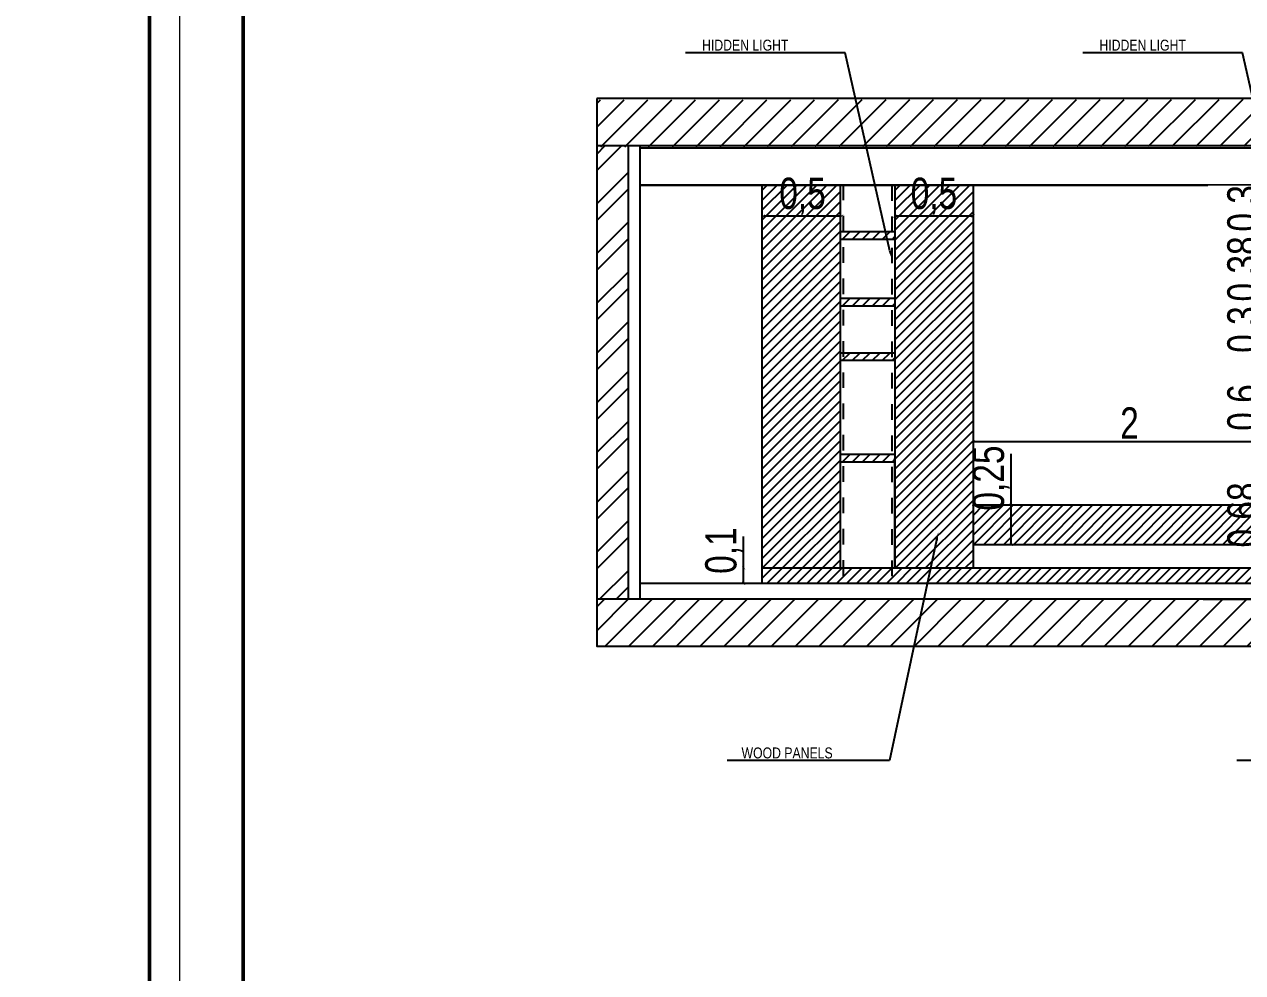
# Model space of a CAD drawing. Header units: inches. Extents: x -279 to 561, y -345 to 342.
# Drawn here: x -199.38 to -191.59, y -116.05 to -109.99 of the extents above; entities that cross this region are included whole.
import ezdxf
from ezdxf import colors
from ezdxf.entities.mleader import LeaderData, LeaderLine
from ezdxf.math import Vec2, Vec3

# ---------------------------------------------------------------- set-up
doc = ezdxf.new("R2010")
doc.units = ezdxf.units.IN
doc.header["$LTSCALE"] = 0.5
doc.header["$MEASUREMENT"] = 0
doc.linetypes.add('HIDDEN2', pattern=[0.1875, 0.125, -0.0625])
for name, color, linetype in [('CADER', 7, 'Continuous'), ('LIGHT', 2, 'Continuous'), ('S-DIM', 7, 'Continuous'), ('TEXT', 3, 'Continuous'), ('WAL', 7, 'Continuous'), ('WATER', 50, 'Continuous')]:
    doc.layers.add(name, color=color, linetype=linetype)
doc.layers.add('G-ANNO-HLIN', color=5, linetype='Continuous', lineweight=50)
doc.styles.add('ROM', font='AGENCYR.TTF', dxfattribs={"width": 0.8})
doc.styles.get("Standard").update_dxf_attribs({"font": 'arial.ttf'})
doc.dimstyles.new('Copy(9) of ISO-25', dxfattribs={"dimtxt": 0.2, "dimasz": 0.02, "dimexe": 0.05, "dimexo": 0.05, "dimgap": 0.02, "dimtad": 1, "dimtxsty": 'ROM', "dimblk": 'ARCHTICK', "dimcen": 0.03, "dimse1": 1, "dimse2": 1, "dimclrd": 248, "dimclrt": 248, "dimadec": 0, "dimazin": 0, "dimtfac": 1, "dimtmove": 0, "dimatfit": 3, "dimldrblk": 'DOT', "dimfxl": 1, "dimarcsym": 0})
doc.dimstyles.get("Standard").update_dxf_attribs({"dimtxt": 0.18, "dimasz": 0.18, "dimexe": 0.18, "dimexo": 0.0625, "dimgap": 0.09, "dimtad": 0, "dimtih": 1, "dimtoh": 1, "dimzin": 0, "dimdsep": 46, "dimtxsty": 'Standard', "dimcen": 0.09, "dimadec": 0, "dimazin": 0, "dimtfac": 1, "dimtofl": 0, "dimtmove": 0, "dimatfit": 3, "dimfxl": 1, "dimtolj": 1, "dimtzin": 0, "dimarcsym": 0})
pattern_1 = [(45, (104.7619, -0.82419), (-0.031819805, 0.031819805), [])]

# ---------------------------------------------------------------- blocks, each defined once
blk = doc.blocks.new('_ArchTick')
at = {"color": 0, "linetype": 'ByBlock', "const_width": 0.15}
blk.add_lwpolyline([(-0.5, -0.5), (0.5, 0.5)], dxfattribs=at)
blk = doc.blocks.new('*D676')
at = {"layer": 'Defpoints', "color": 0, "transparency": 16777216}
for p in [(-471.2103, -122.0235), (-471.491, -122.3231), (-471.2103, -122.3231)]:
    blk.add_point(p, dxfattribs=at)
at = {"layer": 'WAL', "color": 248, "lineweight": -2, "transparency": 16777216}
blk.add_line((-471.491, -122.0235), (-471.491, -122.3231), dxfattribs=at)
at = {"layer": 'WAL', "color": 248, "lineweight": -2, "transparency": 16777216, "xscale": 0.02, "yscale": 0.02, "zscale": 0.02}
for p, rotation in [((-471.491, -122.0235), 90), ((-471.491, -122.3231), 270)]:
    blk.add_blockref('_ArchTick', p, dxfattribs=dict(at, rotation=rotation))
at = {"layer": 'WAL', "color": 248, "transparency": 16777216, "insert": (-471.6181, -122.1733), "char_height": 0.2, "attachment_point": 5, "rotation": 90, "style": 'ROM'}
blk.add_mtext('0,3', dxfattribs=at)
blk = doc.blocks.new('_DOT')
at = {"color": 0, "linetype": 'ByBlock'}
blk.add_line((-0.5, 0), (-1, 0), dxfattribs=at)
at = {"color": 0, "linetype": 'ByBlock', "const_width": 0.5}
blk.add_lwpolyline([(-0.25, 0, 1), (0.25, 0, 1)], format="xyb", close=True, dxfattribs=at)
blk = doc.blocks.new('*D677')
at = {"layer": 'Defpoints', "color": 0, "transparency": 16777216}
for p in [(-471.1867, -122.3715), (-471.491, -122.7496), (-471.1867, -122.7496)]:
    blk.add_point(p, dxfattribs=at)
at = {"layer": 'WAL', "color": 248, "lineweight": -2, "transparency": 16777216}
blk.add_line((-471.491, -122.3715), (-471.491, -122.7496), dxfattribs=at)
at = {"layer": 'WAL', "color": 248, "lineweight": -2, "transparency": 16777216, "xscale": 0.02, "yscale": 0.02, "zscale": 0.02}
for p, rotation in [((-471.491, -122.3715), 90), ((-471.491, -122.7496), 270)]:
    blk.add_blockref('_ArchTick', p, dxfattribs=dict(at, rotation=rotation))
at = {"layer": 'WAL', "color": 248, "transparency": 16777216, "insert": (-471.6181, -122.5606), "char_height": 0.2, "attachment_point": 5, "rotation": 90, "style": 'ROM'}
blk.add_mtext('0,38', dxfattribs=at)
blk = doc.blocks.new('*D678')
at = {"layer": 'Defpoints', "color": 0, "transparency": 16777216}
for p in [(-471.2776, -122.7981), (-471.491, -123.0981), (-471.2776, -123.0981)]:
    blk.add_point(p, dxfattribs=at)
at = {"layer": 'WAL', "color": 248, "lineweight": -2, "transparency": 16777216}
blk.add_line((-471.491, -122.7981), (-471.491, -123.0981), dxfattribs=at)
at = {"layer": 'WAL', "color": 248, "lineweight": -2, "transparency": 16777216, "xscale": 0.02, "yscale": 0.02, "zscale": 0.02}
for p, rotation in [((-471.491, -122.7981), 90), ((-471.491, -123.0981), 270)]:
    blk.add_blockref('_ArchTick', p, dxfattribs=dict(at, rotation=rotation))
at = {"layer": 'WAL', "color": 248, "transparency": 16777216, "insert": (-471.6181, -122.9481), "char_height": 0.2, "attachment_point": 5, "rotation": 90, "style": 'ROM'}
blk.add_mtext('0,3', dxfattribs=at)
blk = doc.blocks.new('*D679')
at = {"layer": 'Defpoints', "color": 0, "transparency": 16777216}
for p in [(-471.2311, -123.1465), (-471.491, -123.7465), (-471.2311, -123.7465)]:
    blk.add_point(p, dxfattribs=at)
at = {"layer": 'WAL', "color": 248, "lineweight": -2, "transparency": 16777216}
blk.add_line((-471.491, -123.1465), (-471.491, -123.7465), dxfattribs=at)
at = {"layer": 'WAL', "color": 248, "lineweight": -2, "transparency": 16777216, "xscale": 0.02, "yscale": 0.02, "zscale": 0.02}
for p, rotation in [((-471.491, -123.1465), 90), ((-471.491, -123.7465), 270)]:
    blk.add_blockref('_ArchTick', p, dxfattribs=dict(at, rotation=rotation))
at = {"layer": 'WAL', "color": 248, "transparency": 16777216, "insert": (-471.6181, -123.4465), "char_height": 0.2, "attachment_point": 5, "rotation": 90, "style": 'ROM'}
blk.add_mtext('0,6', dxfattribs=at)
blk = doc.blocks.new('*D680')
at = {"layer": 'Defpoints', "color": 0, "transparency": 16777216}
for p in [(-471.1867, -123.795), (-471.491, -124.4716), (-471.1867, -124.4716)]:
    blk.add_point(p, dxfattribs=at)
at = {"layer": 'WAL', "color": 248, "lineweight": -2, "transparency": 16777216}
blk.add_line((-471.491, -123.795), (-471.491, -124.4716), dxfattribs=at)
at = {"layer": 'WAL', "color": 248, "lineweight": -2, "transparency": 16777216, "xscale": 0.02, "yscale": 0.02, "zscale": 0.02}
for p, rotation in [((-471.491, -123.795), 90), ((-471.491, -124.4716), 270)]:
    blk.add_blockref('_ArchTick', p, dxfattribs=dict(at, rotation=rotation))
at = {"layer": 'WAL', "color": 248, "transparency": 16777216, "insert": (-471.6181, -124.1333), "char_height": 0.2, "attachment_point": 5, "rotation": 90, "style": 'ROM'}
blk.add_mtext('0,68', dxfattribs=at)
blk = doc.blocks.new('*D684')
at = {"layer": 'Defpoints', "color": 0, "transparency": 16777216}
for p in [(-473.3617, -123.1465), (-471.3617, -123.1465), (-473.3617, -123.6651)]:
    blk.add_point(p, dxfattribs=at)
at = {"layer": 'WAL', "color": 248, "lineweight": -2, "transparency": 16777216}
blk.add_line((-471.3617, -123.6651), (-473.3617, -123.6651), dxfattribs=at)
at = {"layer": 'WAL', "color": 248, "lineweight": -2, "transparency": 16777216, "xscale": 0.02, "yscale": 0.02, "zscale": 0.02, "rotation": 180}
blk.add_blockref('_ArchTick', (-473.3617, -123.6651), dxfattribs=at)
at = {"layer": 'WAL', "color": 248, "lineweight": -2, "transparency": 16777216, "xscale": 0.02, "yscale": 0.02, "zscale": 0.02}
blk.add_blockref('_ArchTick', (-471.3617, -123.6651), dxfattribs=at)
at = {"layer": 'WAL', "color": 248, "transparency": 16777216, "insert": (-472.3617, -123.5451), "char_height": 0.2, "attachment_point": 5, "style": 'ROM'}
blk.add_mtext('2', dxfattribs=at)
blk = doc.blocks.new('*D685')
at = {"layer": 'Defpoints', "color": 0, "transparency": 16777216}
for p in [(-473.0067, -124.0716), (-473.1181, -124.3216), (-473.0067, -124.3216)]:
    blk.add_point(p, dxfattribs=at)
at = {"layer": 'WAL', "color": 248, "lineweight": -2, "transparency": 16777216}
for p, q in [((-473.1181, -124.0716), (-473.1181, -123.7434)), ((-473.1181, -124.3216), (-473.1181, -124.0716))]:
    blk.add_line(p, q, dxfattribs=at)
at = {"layer": 'WAL', "color": 248, "lineweight": -2, "transparency": 16777216, "xscale": 0.02, "yscale": 0.02, "zscale": 0.02}
for p, rotation in [((-473.1181, -124.0716), 90), ((-473.1181, -124.3216), 270)]:
    blk.add_blockref('_ArchTick', p, dxfattribs=dict(at, rotation=rotation))
at = {"layer": 'WAL', "color": 248, "transparency": 16777216, "insert": (-473.2452, -123.8975), "char_height": 0.2, "attachment_point": 5, "rotation": 90, "style": 'ROM'}
blk.add_mtext('0,25', dxfattribs=at)
blk = doc.blocks.new('*D686')
at = {"layer": 'Defpoints', "color": 0, "transparency": 16777216}
for p in [(-473.8617, -122.1437), (-473.3617, -122.1437), (-473.8617, -122.223)]:
    blk.add_point(p, dxfattribs=at)
at = {"layer": 'WAL', "color": 248, "lineweight": -2, "transparency": 16777216}
blk.add_line((-473.3617, -122.223), (-473.8617, -122.223), dxfattribs=at)
at = {"layer": 'WAL', "color": 248, "lineweight": -2, "transparency": 16777216, "xscale": 0.02, "yscale": 0.02, "zscale": 0.02, "rotation": 180}
blk.add_blockref('_ArchTick', (-473.8617, -122.223), dxfattribs=at)
at = {"layer": 'WAL', "color": 248, "lineweight": -2, "transparency": 16777216, "xscale": 0.02, "yscale": 0.02, "zscale": 0.02}
blk.add_blockref('_ArchTick', (-473.3617, -122.223), dxfattribs=at)
at = {"layer": 'WAL', "color": 248, "transparency": 16777216, "insert": (-473.6117, -122.0959), "char_height": 0.2, "attachment_point": 5, "style": 'ROM'}
blk.add_mtext('0,5', dxfattribs=at)
blk = doc.blocks.new('*D670')
at = {"layer": 'Defpoints', "color": 0, "transparency": 16777216}
for p in [(-474.7017, -122.1437), (-474.2017, -122.1437), (-474.7017, -122.223)]:
    blk.add_point(p, dxfattribs=at)
at = {"layer": 'WAL', "color": 248, "lineweight": -2, "transparency": 16777216}
blk.add_line((-474.2017, -122.223), (-474.7017, -122.223), dxfattribs=at)
at = {"layer": 'WAL', "color": 248, "lineweight": -2, "transparency": 16777216, "xscale": 0.02, "yscale": 0.02, "zscale": 0.02, "rotation": 180}
blk.add_blockref('_ArchTick', (-474.7017, -122.223), dxfattribs=at)
at = {"layer": 'WAL', "color": 248, "lineweight": -2, "transparency": 16777216, "xscale": 0.02, "yscale": 0.02, "zscale": 0.02}
blk.add_blockref('_ArchTick', (-474.2017, -122.223), dxfattribs=at)
at = {"layer": 'WAL', "color": 248, "transparency": 16777216, "insert": (-474.4517, -122.0959), "char_height": 0.2, "attachment_point": 5, "style": 'ROM'}
blk.add_mtext('0,5', dxfattribs=at)
blk = doc.blocks.new('*D675')
at = {"layer": 'Defpoints', "color": 0, "transparency": 16777216}
for p in [(-474.8283, -124.4716), (-474.7117, -124.4716), (-474.7117, -124.5716)]:
    blk.add_point(p, dxfattribs=at)
at = {"layer": 'WAL', "color": 248, "lineweight": -2, "transparency": 16777216}
for p, q in [((-474.8283, -124.4716), (-474.8283, -124.2704)), ((-474.8283, -124.5716), (-474.8283, -124.4716))]:
    blk.add_line(p, q, dxfattribs=at)
at = {"layer": 'WAL', "color": 248, "lineweight": -2, "transparency": 16777216, "xscale": 0.02, "yscale": 0.02, "zscale": 0.02}
for p, rotation in [((-474.8283, -124.4716), 90), ((-474.8283, -124.5716), 270)]:
    blk.add_blockref('_ArchTick', p, dxfattribs=dict(at, rotation=rotation))
at = {"layer": 'WAL', "color": 248, "transparency": 16777216, "insert": (-474.9553, -124.361), "char_height": 0.2, "attachment_point": 5, "rotation": 90, "style": 'ROM'}
blk.add_mtext('0,1', dxfattribs=at)
blk = doc.blocks.new('*D1071')
at = {"color": 0, "linetype": 'ByBlock', "lineweight": -2, "transparency": 16777216}
for p, q in [((558.6522, 342.2788), (558.6522, 342.4729)), ((560.6522, 342.2788), (560.6522, 342.4729)), ((558.8322, 342.2929), (559.1722, 342.2929)), ((560.4722, 342.2929), (560.1322, 342.2929))]:
    blk.add_line(p, q, dxfattribs=at)
at = {"color": 0, "linetype": 'ByBlock', "transparency": 16777216}
for points in [[(558.8322, 342.3229), (558.8322, 342.2629), (558.6522, 342.2929)], [(560.4722, 342.3229), (560.4722, 342.2629), (560.6522, 342.2929)]]:
    blk.add_solid(points, dxfattribs=at)
at = {"layer": 'Defpoints', "color": 0, "linetype": 'ByBlock', "transparency": 16777216}
for p in [(560.6522, 342.2929), (558.6522, 342.2163), (560.6522, 342.2163)]:
    blk.add_point(p, dxfattribs=at)
at = {"layer": 'Defpoints', "color": 0, "ltscale": 0.5, "transparency": 16777216}
for p in [(-209.5, -305.36), (-209.5, -305.81), (-209.5, -305.81)]:
    blk.add_point(p, dxfattribs=at)
at = {"layer": 'S-DIM', "color": 0, "lineweight": -2, "ltscale": 0.5, "transparency": 16777216}
for p, q in [((-209.5, -305.18), (-209.5, -305)), ((-209.5625, -305.36), (-209.68, -305.36)), ((-209.5625, -305.81), (-209.68, -305.81)), ((-209.5, -305.99), (-209.5, -306.17))]:
    blk.add_line(p, q, dxfattribs=at)
at = {"layer": 'S-DIM', "color": 0, "ltscale": 0.5, "transparency": 16777216}
for points in [[(-209.53, -305.18), (-209.47, -305.18), (-209.5, -305.36)], [(-209.53, -305.99), (-209.47, -305.99), (-209.5, -305.81)]]:
    blk.add_solid(points, dxfattribs=at)
at = {"color": 0, "linetype": 'ByBlock', "transparency": 16777216, "insert": (559.6522, 342.2929), "char_height": 0.18, "attachment_point": 5}
blk.add_mtext('\\A1;2.0000', dxfattribs=at)
at = {"layer": 'S-DIM', "color": 0, "ltscale": 0.5, "transparency": 16777216, "insert": (-209.5, -305.585), "char_height": 0.18, "attachment_point": 5}
blk.add_mtext('\\A1;0.45', dxfattribs=at)
blk = doc.blocks.new('dfg')
at = {"linetype": 'Continuous', "lineweight": -3}
h = blk.add_hatch(dxfattribs=at)
h.set_pattern_fill('ANSI31', scale=0.86)
h.set_pattern_definition([(45, (-558.96016, 39.66379), (-0.07601398, 0.07601398), [])])
h.paths.add_polyline_path([(-464.6333, -121.4702), (-475.7671, -121.4797), (-475.7671, -121.7797), (-464.7542, -121.7702), (-464.7351, -121.7702), (-464.6333, -121.7702)])
h = blk.add_hatch(dxfattribs=at)
h.set_pattern_fill('ANSI32', scale=0.6)
h.set_pattern_definition([(45, (-381.45879, -95.45503), (-0.15909903, 0.15909903), []), (45, (-381.35272, -95.45503), (-0.15909903, 0.15909903), [])])
h.paths.add_polyline_path([(-475.7671, -124.6716), (-475.5671, -124.6716), (-475.5671, -121.7716), (-475.7671, -121.7716)])
h = blk.add_hatch(dxfattribs=at)
h.set_pattern_fill('ANSI31', scale=0.86)
h.set_pattern_definition([(45, (-370.23341, -95.45503), (-0.07601398, 0.07601398), [])])
h.paths.add_polyline_path([(-464.598, -124.6716), (-475.7671, -124.6716), (-475.7671, -124.9716), (-464.6333, -124.9716), (-464.6333, -124.6716)])
at = {"layer": 'WATER'}
h = blk.add_hatch(dxfattribs=at)
h.set_pattern_fill('ANSI31', color=32, scale=0.36)
h.set_pattern_definition(pattern_1)
h.paths.add_polyline_path([(-474.2117, -122.0247), (-474.7117, -122.0247), (-474.7117, -124.4716), (-474.2117, -124.4716)])
h = blk.add_hatch(dxfattribs=at)
h.set_pattern_fill('ANSI31', color=32, scale=0.36)
h.set_pattern_definition(pattern_1)
h.paths.add_polyline_path([(-470.8617, -122.0247), (-471.0117, -122.0247), (-471.0117, -124.4716), (-470.8617, -124.4716)])
h.paths.add_polyline_path([(-470.8617, -124.5716), (-470.8617, -124.4716), (-474.7117, -124.4716), (-474.7117, -124.5716)])
h = blk.add_hatch(dxfattribs=at)
h.set_pattern_fill('ANSI31', color=32, scale=0.36)
h.set_pattern_definition([(45, (105.6119, -0.82419), (-0.031819805, 0.031819805), [])])
h.paths.add_polyline_path([(-473.3617, -122.0247), (-473.8617, -122.0247), (-473.8617, -124.4716), (-473.3617, -124.4716)])
h = blk.add_hatch(dxfattribs=at)
h.set_pattern_fill('ANSI31', color=32, scale=0.36)
h.set_pattern_definition(pattern_1)
h.paths.add_polyline_path([(-474.2117, -122.3231), (-474.2117, -122.3715), (-473.8617, -122.3715), (-473.8617, -122.3231)])
h = blk.add_hatch(dxfattribs=at)
h.set_pattern_fill('ANSI31', color=32, scale=0.36)
h.set_pattern_definition([(45, (104.7619, -1.250736), (-0.031819805, 0.031819805), [])])
h.paths.add_polyline_path([(-473.8617, -122.7496), (-474.2117, -122.7496), (-474.2117, -122.7981), (-473.8617, -122.7981)])
h = blk.add_hatch(dxfattribs=at)
h.set_pattern_fill('ANSI31', color=32, scale=0.36)
h.set_pattern_definition([(45, (104.7619, -1.59919), (-0.031819805, 0.031819805), [])])
h.paths.add_polyline_path([(-473.8617, -123.0981), (-474.2117, -123.0981), (-474.2117, -123.1465), (-473.8617, -123.1465)])
h = blk.add_hatch(dxfattribs=at)
h.set_pattern_fill('ANSI31', color=32, scale=0.36)
h.set_pattern_definition([(45, (104.7619, -2.24764), (-0.031819805, 0.031819805), [])])
h.paths.add_polyline_path([(-473.8617, -123.7465), (-474.2117, -123.7465), (-474.2117, -123.795), (-473.8617, -123.795)])
h = blk.add_hatch(dxfattribs=at)
h.set_pattern_fill('ANSI31', color=32, scale=0.36)
h.set_pattern_definition([(45, (105.2619, -0.82419), (-0.031819805, 0.031819805), [])])
h.paths.add_polyline_path([(-471.3617, -124.0716), (-473.3617, -124.0716), (-473.3617, -124.3216), (-471.3617, -124.3216)])
for p, q in [((-475.7671, -121.4716), (-475.7671, -124.9716)), ((-464.6333, -121.4716), (-475.7671, -121.4716)), ((-475.7671, -121.7716), (-464.6333, -121.7716)), ((-475.5671, -121.7716), (-475.5671, -124.6716)), ((-475.4917, -121.7716), (-475.4917, -124.6716)), ((-475.4917, -122.0247), (-474.7117, -122.0247)), ((-474.7117, -122.0247), (-474.7117, -124.5716)), ((-474.7117, -122.0247), (-474.2117, -122.0247)), ((-474.2117, -122.0247), (-474.2117, -124.4716)), ((-474.2117, -122.0247), (-473.8617, -122.0247)), ((-473.8617, -122.0247), (-473.8617, -124.4716)), ((-473.8617, -122.0247), (-473.8617, -122.3247)), ((-473.8617, -122.0247), (-471.8617, -122.0247)), ((-473.8617, -122.0247), (-473.8617, -124.4716)), ((-473.3617, -122.0247), (-473.3617, -124.4716)), ((-473.8617, -122.348), (-473.8617, -122.748)), ((-473.8617, -122.798), (-474.2117, -122.798)), ((-473.8617, -123.795), (-474.2117, -123.795)), ((-473.8617, -124.4716), (-473.8617, -123.7716)), ((-473.8617, -124.4716), (-473.8617, -124.3216)), ((-473.3617, -124.3216), (-471.3617, -124.3216)), ((-474.7117, -124.4716), (-470.8617, -124.4716))]:
    blk.add_line(p, q)
at = {"color": 7}
for p, q in [((-464.6925, -121.7892), (-475.4917, -121.7892)), ((-464.6333, -122.0216), (-475.4917, -122.0247)), ((-471.3617, -124.0716), (-473.3617, -124.0716)), ((-464.6925, -124.5716), (-475.4917, -124.5716)), ((-471.8917, -124.6716), (-464.6333, -124.6716))]:
    blk.add_line(p, q, dxfattribs=at)
at = {"color": 7, "linetype": 'Continuous'}
blk.add_lwpolyline([(-464.6333, -124.6716), (-475.7671, -124.6716), (-475.7671, -124.9716), (-464.6333, -124.9716)], close=True, dxfattribs=at)
at = {"layer": 'LIGHT', "color": 1, "linetype": 'HIDDEN2'}
for p, q in [((-474.1917, -122.0216), (-474.1917, -124.5686)), ((-473.8817, -122.0247), (-473.8817, -124.5716))]:
    blk.add_line(p, q, dxfattribs=at)
at = {"layer": 'LIGHT', "color": 32, "true_color": 0xcd6928}
for p, q in [((-473.8617, -122.3231), (-474.2117, -122.3231)), ((-473.8617, -122.3715), (-474.2117, -122.3715)), ((-473.8617, -122.7496), (-474.2117, -122.7496)), ((-473.8617, -122.7981), (-474.2117, -122.7981)), ((-473.8617, -123.0981), (-474.2117, -123.0981)), ((-473.8617, -123.1465), (-474.2117, -123.1465)), ((-473.8617, -123.7465), (-474.2117, -123.7465)), ((-473.8617, -123.795), (-474.2117, -123.795))]:
    blk.add_line(p, q, dxfattribs=at)
at = {"layer": 'WAL'}
for base, p1, p2, picture, middle in [((-474.7017, -122.223), (-474.2017, -122.1437), (-474.7017, -122.1437), '*D670', (-474.4517, -122.0959)), ((-473.8617, -122.223), (-473.3617, -122.1437), (-473.8617, -122.1437), '*D686', (-473.6117, -122.0959)), ((-473.3617, -123.6651), (-471.3617, -123.1465), (-473.3617, -123.1465), '*D684', (-472.3617, -123.5451))]:
    dim = blk.add_linear_dim(base=base, p1=p1, p2=p2, dimstyle='Copy(9) of ISO-25', dxfattribs=at)
    dim.commit()
    dim.dimension.update_dxf_attribs({"geometry": picture, "text_midpoint": middle})
for base, p1, p2, picture, middle in [((-471.491, -122.3231), (-471.2103, -122.0235), (-471.2103, -122.3231), '*D676', (-471.6181, -122.1733)), ((-471.491, -122.7496), (-471.1867, -122.3715), (-471.1867, -122.7496), '*D677', (-471.6181, -122.5606)), ((-471.491, -123.0981), (-471.2776, -122.7981), (-471.2776, -123.0981), '*D678', (-471.6181, -122.9481)), ((-471.491, -123.7465), (-471.2311, -123.1465), (-471.2311, -123.7465), '*D679', (-471.6181, -123.4465)), ((-471.491, -124.4716), (-471.1867, -123.795), (-471.1867, -124.4716), '*D680', (-471.6181, -124.1333)), ((-474.8283, -124.4716), (-474.7117, -124.5716), (-474.7117, -124.4716), '*D675', (-474.9553, -124.361))]:
    dim = blk.add_linear_dim(base=base, p1=p1, p2=p2, angle=90, dimstyle='Copy(9) of ISO-25', dxfattribs=at)
    dim.commit()
    dim.dimension.update_dxf_attribs({"geometry": picture, "text_midpoint": middle})
dim = blk.add_linear_dim(base=(-473.1181, -124.3216), p1=(-473.0067, -124.0716), p2=(-473.0067, -124.3216), angle=90, dimstyle='Copy(9) of ISO-25', dxfattribs=at)
dim.commit()
dim.dimension.update_dxf_attribs({"geometry": '*D685', "text_midpoint": (-473.1181, -123.8975), "dimtype": 128})
at = {"layer": 'TEXT', "color": 7, "lineweight": 15, "ltscale": 8e-05}
ml = blk.add_multileader_mtext('Standard', dxfattribs=at)
ml.set_content('{\\W0.8;HIDDEN LIGHT}', color=7)
ml.set_leader_properties()
ml.build(insert=Vec2(0, 0))
ml.multileader.update_dxf_attribs({"text_right_attachment_type": 6, "dogleg_length": 0.2, "arrow_head_size": 0.05})
ctx = ml.context
ctx.base_point, ctx.char_height, ctx.arrow_head_size, ctx.landing_gap_size, ctx.plane_origin = Vec3(-475.1797, -121.1305), 0.07, 0.05, 0.09, Vec3(-476.4338, -123.1601)
ctx.right_attachment, ctx.text_align_type = 6, 1
notes = []
notes.append((ctx, [(0, (1, 1, 0), (-474.1797, -121.1789), (-1, 0), 0.2758, [(0, [(-473.8817, -122.4942)], 0, [])])]))
ctx.mtext.insert, ctx.mtext.alignment, ctx.mtext.flow_direction = Vec3(-474.8176, -121.0949), 2, 5
ml = blk.add_multileader_mtext('Standard', dxfattribs=at)
ml.set_content('{\\W0.8;HIDDEN LIGHT}', color=7)
ml.set_leader_properties()
ml.build(insert=Vec2(0, 0))
ml.multileader.update_dxf_attribs({"text_right_attachment_type": 6, "dogleg_length": 0.2, "arrow_head_size": 0.05})
ctx = ml.context
ctx.base_point, ctx.char_height, ctx.arrow_head_size, ctx.landing_gap_size, ctx.plane_origin = Vec3(-472.6397, -121.1305), 0.07, 0.05, 0.09, Vec3(-473.8938, -123.1601)
ctx.right_attachment, ctx.text_align_type = 6, 1
notes.append((ctx, [(0, (1, 1, 0), (-471.6397, -121.1789), (-1, 0), 0.2758, [(0, [(-471.3417, -122.4942)], 0, [])])]))
ctx.mtext.insert, ctx.mtext.alignment, ctx.mtext.flow_direction = Vec3(-472.2776, -121.0949), 2, 5
ml = blk.add_multileader_mtext('Standard', dxfattribs=at)
ml.set_content('{\\W0.8;WOOD PANELS}', color=7)
ml.set_leader_properties()
ml.build(insert=Vec2(0, 0))
ml.multileader.update_dxf_attribs({"text_right_attachment_type": 6, "dogleg_length": 0.2, "arrow_head_size": 0.05})
ctx = ml.context
ctx.base_point, ctx.char_height, ctx.arrow_head_size, ctx.landing_gap_size, ctx.plane_origin = Vec3(-474.9291, -125.6553), 0.07, 0.05, 0.09, Vec3(-475.0787, -124.0417)
ctx.right_attachment, ctx.text_align_type = 6, 1
notes.append((ctx, [(0, (1, 1, 0), (-473.8958, -125.7037), (-1, 0), 0.2758, [(0, [(-473.584, -124.2449)], 0, [])])]))
ctx.mtext.insert, ctx.mtext.alignment, ctx.mtext.flow_direction = Vec3(-474.5503, -125.6197), 2, 5
ml = blk.add_multileader_mtext('Standard', dxfattribs=at)
ml.set_content('{\\W0.8;CHIPBOARD PANELS}', color=7)
ml.set_leader_properties()
ml.build(insert=Vec2(0, 0))
ml.multileader.update_dxf_attribs({"text_right_attachment_type": 6, "dogleg_length": 0.2, "arrow_head_size": 0.05})
ctx = ml.context
ctx.base_point, ctx.char_height, ctx.arrow_head_size, ctx.landing_gap_size, ctx.plane_origin = Vec3(-471.6327, -125.6553), 0.07, 0.05, 0.09, Vec3(-471.5722, -124.0417)
ctx.right_attachment, ctx.text_align_type = 6, 1
notes.append((ctx, [(0, (1, 1, 0), (-470.3893, -125.7037), (-1, 0), 0.2758, [(0, [(-470.0775, -124.2449)], 0, [])])]))
ctx.mtext.insert, ctx.mtext.alignment, ctx.mtext.flow_direction = Vec3(-471.1489, -125.6197), 2, 5
for ctx, leaders in notes:
    for number, flags, end, landing, length, lines in leaders:
        leader = LeaderData()
        leader.index, (leader.has_last_leader_line, leader.has_dogleg_vector, leader.attachment_direction) = number, flags
        leader.last_leader_point, leader.dogleg_vector, leader.dogleg_length = Vec3(end), Vec3(landing), length
        for number, points, colour, breaks in lines:
            line = LeaderLine()
            line.index, line.vertices, line.color, line.breaks = number, Vec3.list(points), colors.encode_raw_color(colour), breaks
            leader.lines.append(line)
        ctx.leaders.append(leader)

msp = doc.modelspace()

# ---------------------------------------------------------------- linework, layer by layer
at = {"layer": 'CADER', "lineweight": 18}
for points in [[(-198.5818, -107.5896), (-172.8792, -107.5896), (-172.8792, -124.6886), (-198.5818, -124.6886)], [(-198.3861, -107.7854), (-173.0749, -107.7854), (-173.0749, -124.4928), (-198.3861, -124.4928)]]:
    msp.add_lwpolyline(points, close=True, dxfattribs=at)
at = {"layer": 'G-ANNO-HLIN', "color": 0}
for points in [[(-198.5818, -107.5896), (-172.8792, -107.5896), (-172.8792, -124.6886), (-198.5818, -124.6886)], [(-197.9825, -108.189), (-173.4785, -108.189), (-173.4785, -124.0892), (-197.9825, -124.0892)]]:
    msp.add_lwpolyline(points, close=True, dxfattribs=at)

# ---------------------------------------------------------------- block references
msp.add_blockref('dfg', (280.0449, 11.0062))

# ---------------------------------------------------------------- dimensions: what is measured, and where the dimension line sits
at = {"layer": 'S-DIM', "ltscale": 0.5}
dim = msp.add_linear_dim(base=(-209.5, -305.81), p1=(-209.5, -305.36), p2=(-209.5, -305.81), angle=90, dimstyle='Standard', dxfattribs=at)
dim.commit()
dim.dimension.update_dxf_attribs({"geometry": '*D1071', "text_midpoint": (-209.5, -305.585)})

doc.saveas('drawing.dxf')
